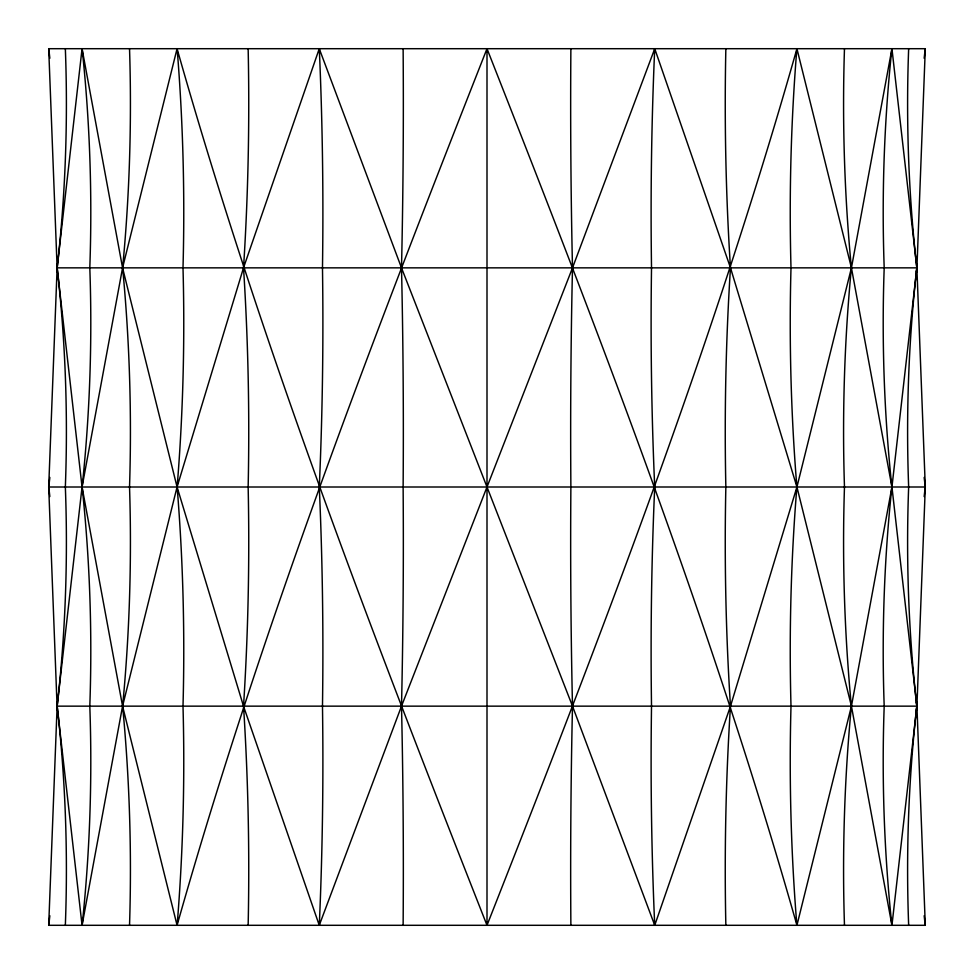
<?xml version="1.0" encoding="UTF-8"?>
<svg xmlns="http://www.w3.org/2000/svg" width="974" height="974" viewBox="0 0 974 974"><rect width="100%" height="100%" fill="white"/><g stroke="black" fill="none" stroke-linecap="round" stroke-linejoin="round"><path stroke-width="1.46" d="M57.235 710.265A1432.657 1432.657 0 0 0 57.076 706.15L48.7 487L57.125 267.85A1432.657 1432.657 0 0 0 57.235 263.735M916.765 702.023A1432.657 1432.657 0 0 0 916.924 706.15L925.3 925.3L48.7 925.3L57.125 706.15A1432.657 1432.657 0 0 0 57.235 702.023M916.765 271.977A1432.657 1432.657 0 0 1 916.924 267.85L925.3 48.7L48.7 48.7L57.125 267.85A1432.657 1432.657 0 0 1 57.235 271.977M916.765 710.265A1432.657 1432.657 0 0 1 916.924 706.15L925.3 487L916.875 267.85A1432.657 1432.657 0 0 1 916.765 263.735M57.125 267.85L82.06 48.7L122.566 267.85L177.073 487L243.5 706.15L319.265 925.3L401.495 706.15L572.505 267.85L654.735 48.7L730.5 267.85L796.927 487L851.434 706.15L891.941 925.3L916.875 706.15L891.941 487L851.434 267.85L796.927 48.7C712.347 347.207 600.593 636.899 487 925.3C373.407 636.899 261.653 347.207 177.073 48.7L122.566 267.85L82.06 487L57.125 706.15L82.06 925.3L122.566 706.15L177.073 487L243.5 267.85L319.265 48.7L401.495 267.85L572.505 706.15L654.735 925.3L730.5 706.15L796.927 487L851.434 267.85L891.941 48.7L916.875 267.85L891.941 487L851.434 706.15L796.927 925.3C712.347 626.793 600.593 337.101 487 48.7C373.407 337.101 261.653 626.793 177.073 925.3L122.566 706.15L82.06 487L57.125 267.85L916.875 267.85M49.832 477.443A1432.657 1432.657 0 0 1 48.761 487.012L925.3 487A1432.657 1432.657 0 0 1 924.168 477.443M57.125 706.15L916.875 706.15M487 48.7L487 925.3M65.343 925.3A1432.657 1405.129 -90 0 0 57.186 706.138A1432.657 1405.129 90 0 0 65.343 487A1432.657 1405.129 -90 0 0 57.186 267.85A1432.657 1405.129 90 0 0 65.343 48.7M82.12 925.3A1432.657 1323.605 90 0 0 89.803 706.15A1432.657 1323.593 -90 0 0 82.12 486.988A1432.657 1323.593 90 0 0 89.803 267.85A1432.657 1323.593 -90 0 0 82.12 48.7M129.53 925.3A1432.657 1191.202 90 0 0 122.614 706.138A1432.657 1191.202 -90 0 0 129.53 487A1432.657 1191.202 90 0 0 122.614 267.85A1432.657 1191.202 90 0 0 129.53 48.7M177.122 925.3A1432.657 1013.045 90 0 0 183.002 706.15A1432.657 1013.033 -90 0 0 177.122 486.988A1432.657 1013.033 90 0 0 183.002 267.85A1432.657 1013.033 -90 0 0 177.122 48.7M403.126 925.3A1432.657 279.501 -90 0 0 401.507 706.138A1432.657 279.489 90 0 0 403.126 487A1432.657 279.501 -90 0 0 401.507 267.838A1432.657 279.489 90 0 0 403.126 48.7M570.874 925.3A1432.657 279.501 90 0 1 572.493 706.138A1432.657 279.501 -90 0 1 570.874 487A1432.657 279.501 90 0 1 572.493 267.85A1432.657 279.501 -90 0 1 570.874 48.7M654.711 925.3A1432.657 548.252 -90 0 1 651.521 706.15A1432.657 548.252 90 0 1 654.711 486.988A1432.657 548.252 -90 0 1 651.521 267.85A1432.657 548.252 90 0 1 654.711 48.7M844.47 925.3A1432.657 1191.202 -90 0 1 851.386 706.138A1432.657 1191.202 -90 0 1 844.47 487A1432.657 1191.202 -90 0 1 851.386 267.85A1432.657 1191.202 -90 0 1 844.47 48.7M891.88 925.3A1432.657 1323.605 -90 0 1 884.197 706.15A1432.657 1323.593 90 0 1 891.88 486.988A1432.657 1323.593 -90 0 1 884.197 267.85A1432.657 1323.593 90 0 1 891.88 48.7M908.657 925.3A1432.657 1405.129 90 0 1 916.814 706.138A1432.657 1405.129 -90 0 1 908.657 487A1432.657 1405.129 90 0 1 916.814 267.85A1432.657 1405.129 -90 0 1 908.657 48.7M925.239 925.3A1432.657 1432.657 0 0 1 924.168 915.743M924.168 58.257A1432.657 1432.657 0 0 1 925.239 48.7M916.364 271.941A1432.657 1405.129 -90 0 1 916.814 267.85M796.878 48.7A1432.657 1013.033 -90 0 0 790.998 267.85A1432.657 1013.033 90 0 0 796.878 487.012A1432.657 1013.033 90 0 0 790.998 706.15A1432.657 1013.033 -90 0 0 796.878 925.3M725.849 48.7A1432.657 795.941 90 0 0 730.476 267.862A1432.657 795.941 90 0 0 725.849 487A1432.657 795.941 -90 0 0 730.476 706.15A1432.657 795.941 90 0 0 725.849 925.3M319.289 48.7A1432.657 548.252 90 0 1 322.479 267.85A1432.657 548.252 -90 0 1 319.289 487.012A1432.657 548.252 90 0 1 322.479 706.15A1432.657 548.252 -90 0 1 319.289 925.3M248.151 48.7A1432.657 795.941 90 0 1 243.524 267.862A1432.657 795.941 90 0 1 248.151 487A1432.657 795.941 -90 0 1 243.524 706.15A1432.657 795.941 90 0 1 248.151 925.3M48.761 48.7A1432.657 1432.657 0 0 1 49.832 58.257M924.168 496.557A1432.657 1432.657 0 0 1 925.239 486.988M48.761 486.988A1432.657 1432.657 0 0 1 49.832 496.557M916.364 702.059A1432.657 1405.129 90 0 0 916.814 706.15A1432.657 1405.129 -90 0 0 916.364 710.241M49.832 915.743A1432.657 1432.657 0 0 1 48.761 925.3"/></g></svg>
